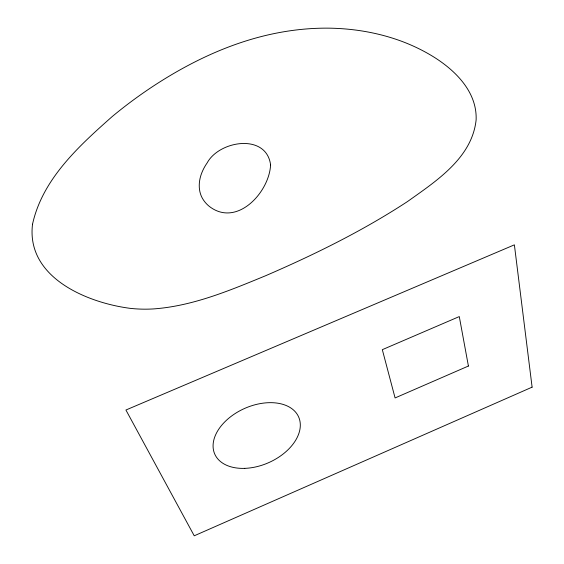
<?xml version="1.0" encoding="UTF-8"?>
<svg xmlns="http://www.w3.org/2000/svg" width="564" height="564" viewBox="0 0 564 564"><rect width="100%" height="100%" fill="white"/><g stroke="black" fill="none" stroke-linecap="round" stroke-linejoin="round"><path stroke-width="0.85" d="M270.586 164.857C269.373 192.12 237.049 227.701 209.42 206.48A42.455 34.03 -27.9 0 1 203.329 199.818C197.879 191.718 198.359 181.072 201.99 172.351A47.926 38.289 -28.3 0 1 207.15 162.911C219.29 140.45 266.434 133.041 270.586 164.857M32.522 224.246C26 277.509 87.124 302.833 130.397 308.374A124.066 99.186 -21.4 0 0 153.175 308.945C192.465 306.189 229.344 290.657 265.355 275.845C314.479 254.632 362.722 230.873 407.546 201.524C436.092 181.143 472.012 158.075 476.122 119.928C477.32 90.748 453.428 68.448 430.177 54.814A249.612 188.263 -28 0 0 401.723 41.313C379.219 32.952 355.278 28.785 331.301 28.2A230.373 175.164 -28.9 0 0 275.902 33.227C232.403 41.912 191.682 61.131 154.677 85.22A337.639 240.201 -28.6 0 0 112.222 116.537C78.988 145.977 42.427 179.077 32.522 224.246M532.106 387.151L194.235 535.8L125.92 410.014L514.382 244.846L532.106 387.151M468.409 366.036L395.082 397.944L382.321 349.673L459.286 316.58L468.409 366.036M244.762 468.36A45.867 29.652 -23.9 0 0 299.005 417.853A45.867 29.652 -23.9 0 0 226.319 420.391A45.867 29.652 -23.9 0 0 244.762 468.36"/></g></svg>
